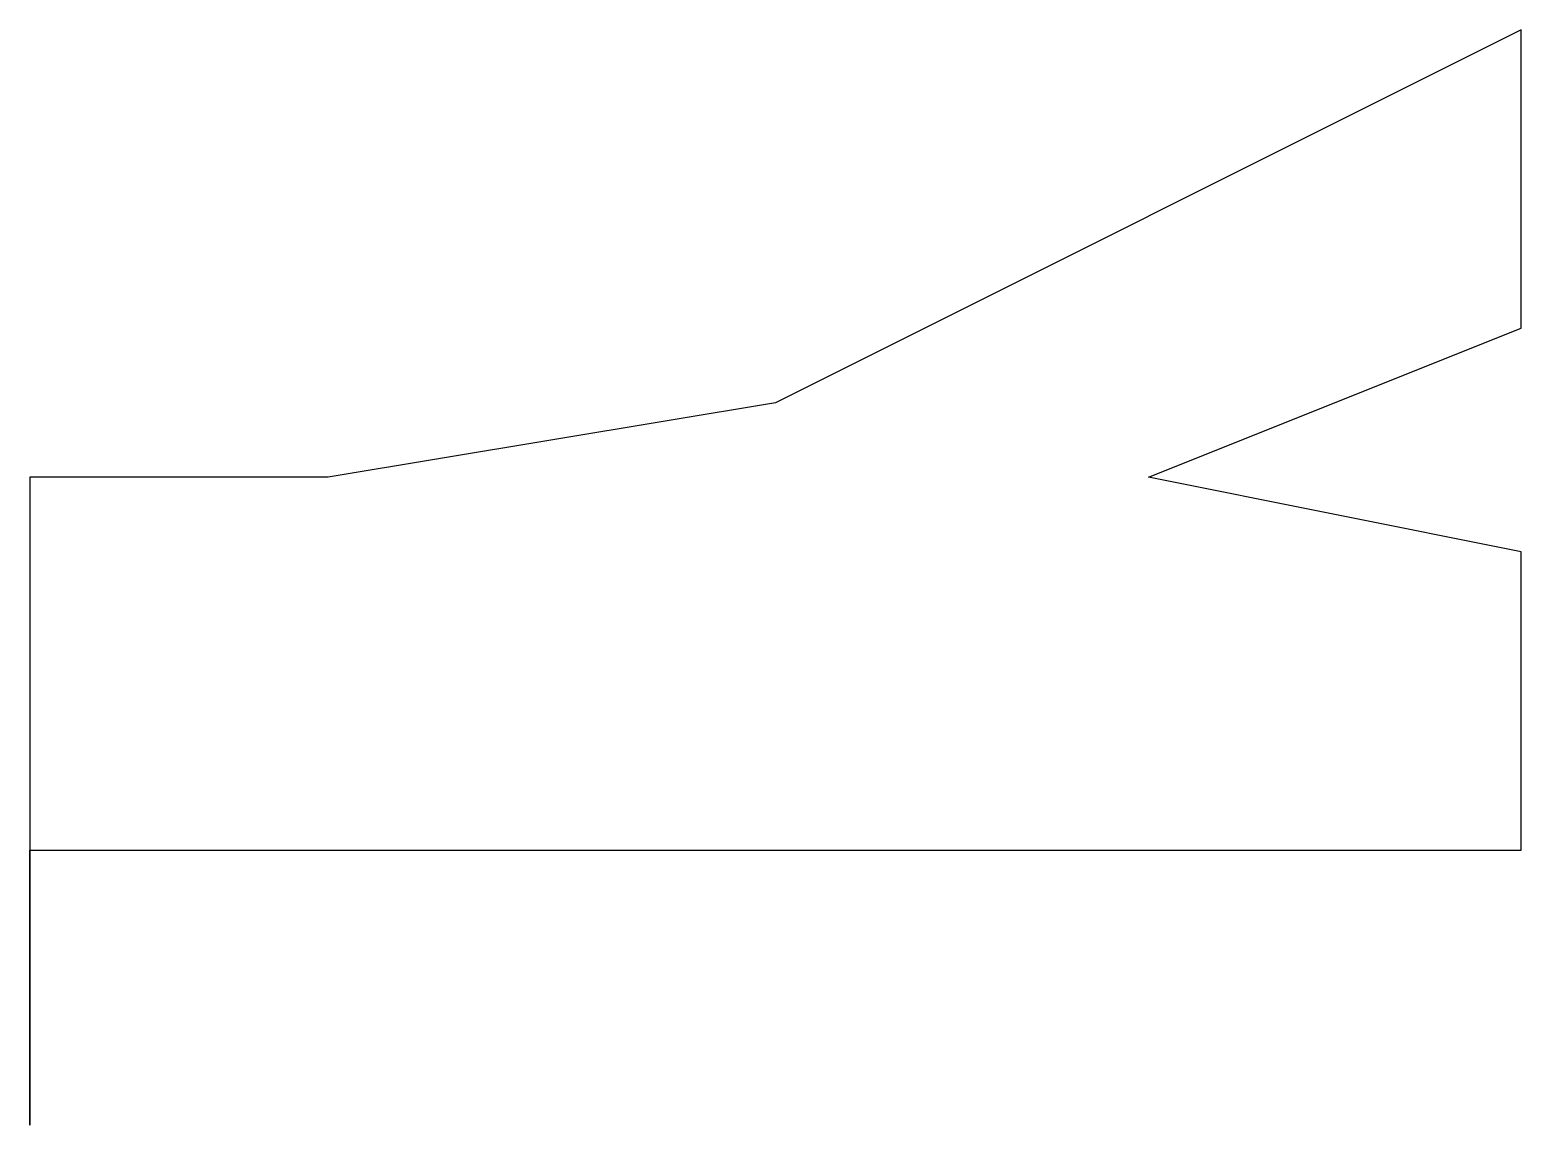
# Model space of a CAD drawing. Header units: millimetres. Extents: x 0 to 100, y -18 to 55.
import ezdxf

# ---------------------------------------------------------------- set-up
doc = ezdxf.new("R2010")
doc.units = ezdxf.units.MM

msp = doc.modelspace()

# ---------------------------------------------------------------- linework, layer by layer
for p, q in [((100, 55), (50, 30)), ((100, 35), (100, 55)), ((75, 25), (100, 35)), ((50, 30), (20, 25)), ((20, 25), (0, 25)), ((0, 25), (0, 0)), ((100, 20), (75, 25)), ((100, 0), (100, 20)), ((0, 0), (100, 0)), ((0, 0), (0, -18.44)), ((0, -18.44), (0, 0))]:
    msp.add_line(p, q)

doc.saveas('drawing.dxf')
